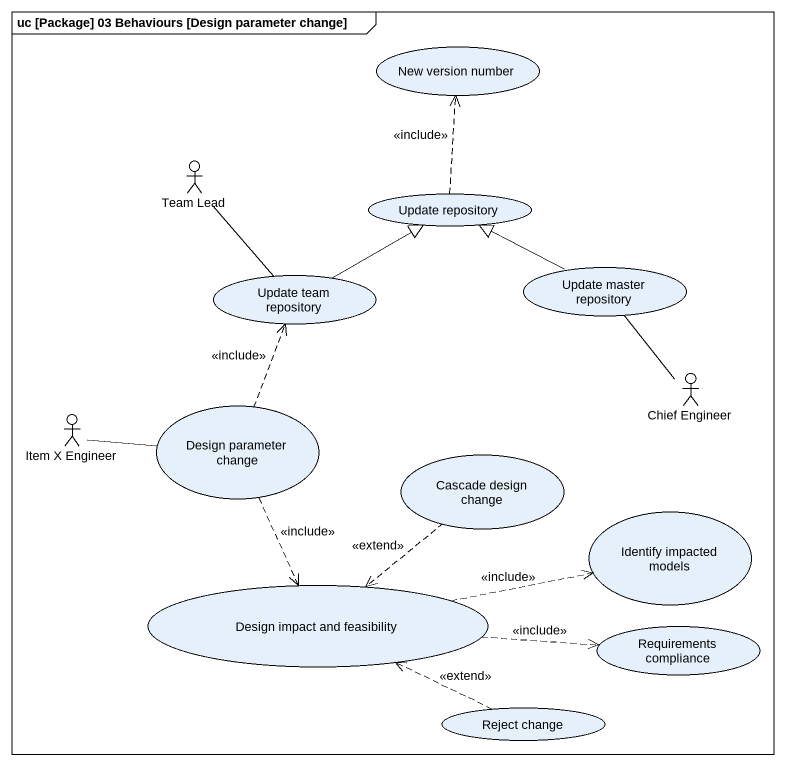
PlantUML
@startuml
mainframe uc [Package] 03 Behaviours [Design parameter change]
usecase "New version number" as New_version_number
actor "Team Lead" as Team_Lead
usecase "Update repository" as Update_repository
usecase "Update team repository" as Update_team_repository
usecase "Update master repository" as Update_master_repository
actor "Chief Engineer" as Chief_Engineer
actor "Item X Engineer" as Item_X_Engineer
usecase "Design parameter change" as Design_parameter_change
usecase "Cascade design change" as Cascade_design_change
usecase "Identify impacted models" as Identify_impacted_models
usecase "Design impact and feasibility" as Design_impact_and
usecase "Requirements compliance" as Requirements_compliance
usecase "Reject change" as Reject_change
Update_repository .up.> New_version_number : <<include>>
Update_team_repository -up- Team_Lead
Update_team_repository -right-|> Update_repository
Update_master_repository -left-|> Update_repository
Chief_Engineer -up- Update_master_repository
Item_X_Engineer -right- Design_parameter_change
Design_parameter_change .up.> Update_team_repository : <<include>>
Design_parameter_change ..> Design_impact_and : <<include>>
Cascade_design_change ..> Design_impact_and : <<extend>>
Design_impact_and .right.> Identify_impacted_models : <<include>>
Design_impact_and .right.> Requirements_compliance : <<include>>
Reject_change .left.> Design_impact_and : <<extend>>
@enduml
